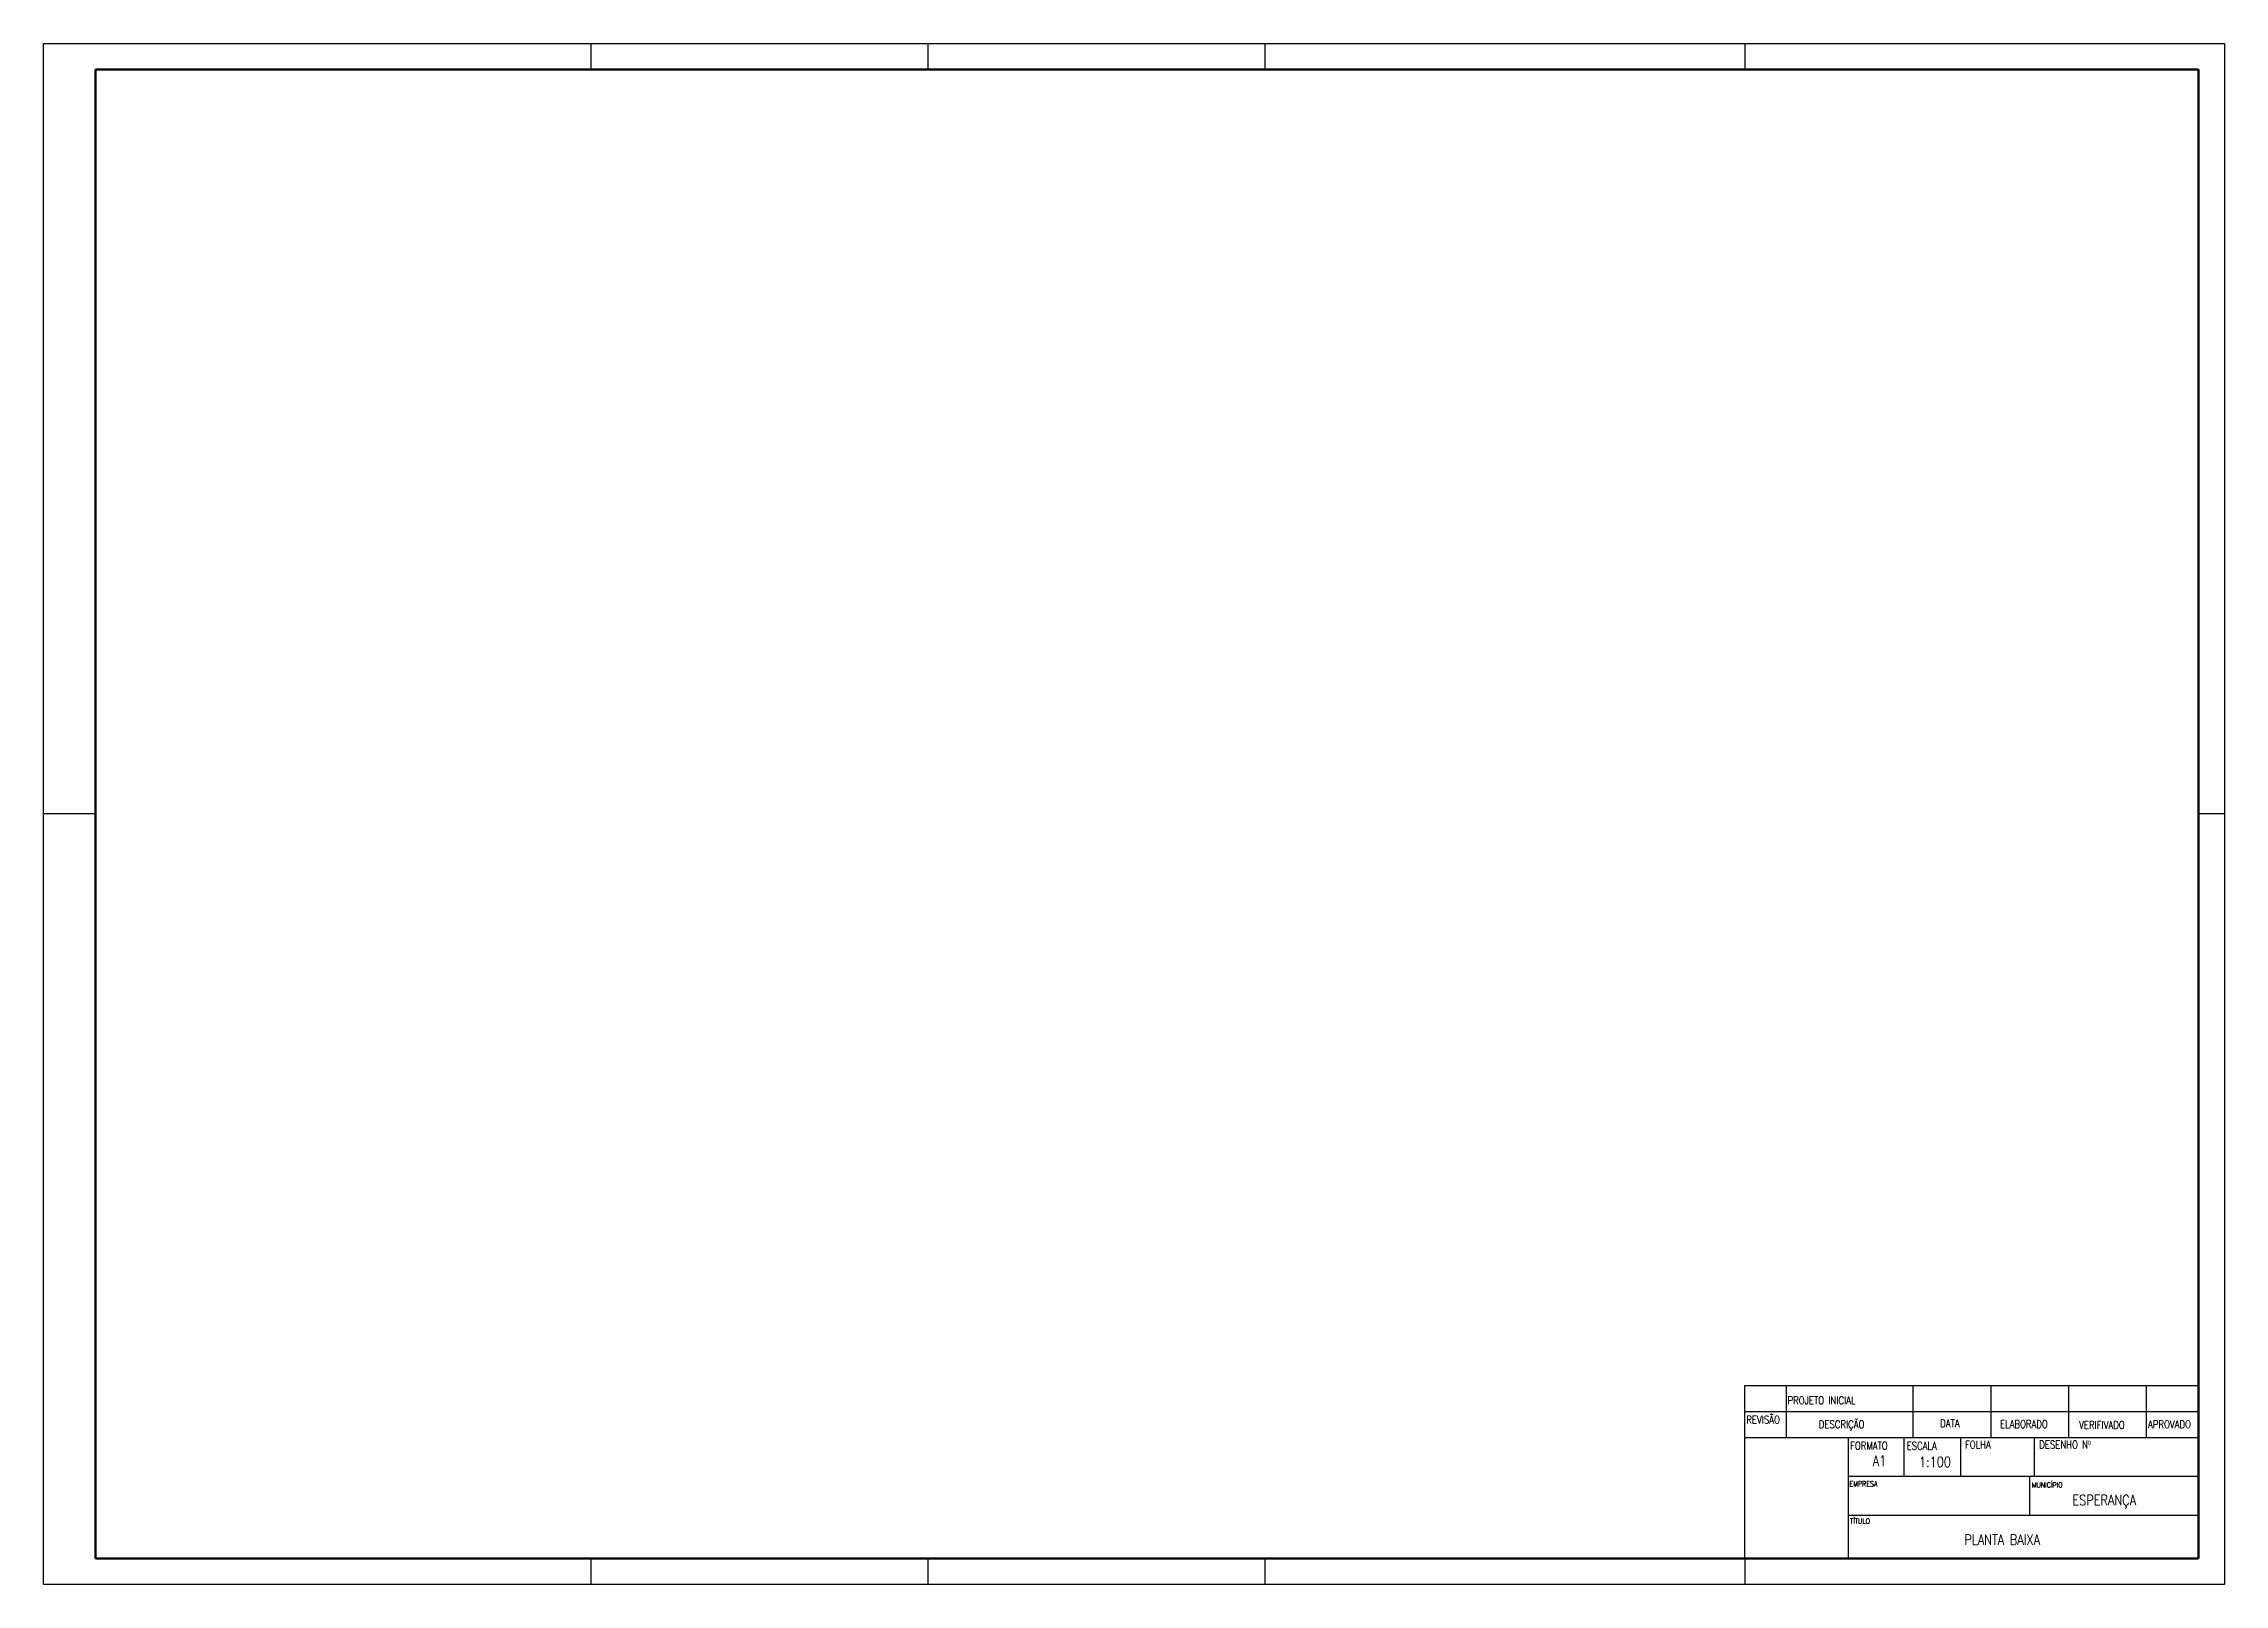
# Model space of a CAD drawing. Header units: millimetres. Extents: x 2492 to 3333, y 1473 to 2067.
import ezdxf

# ---------------------------------------------------------------- set-up
doc = ezdxf.new("R2010")
doc.units = ezdxf.units.MM
doc.styles.get("Standard").update_dxf_attribs({"font": 'romanc.shx', "width": 0.8, "height": 2.5})

msp = doc.modelspace()

# ---------------------------------------------------------------- linework, layer by layer
for p, q in [((2492.39, 2067.18), (3333.39, 2067.18)), ((2492.39, 1473.18), (2492.39, 2067.18)), ((2703.39, 2067.18), (2703.39, 2057.18)), ((2833.39, 2067.18), (2833.39, 2057.18)), ((2963.39, 2067.18), (2963.39, 2057.18)), ((3148.39, 2067.18), (3148.39, 2057.18)), ((3333.39, 2067.18), (3333.39, 1473.18)), ((2512.39, 1770.18), (2492.39, 1770.18)), ((3333.39, 1770.18), (3323.39, 1770.18)), ((3148.39, 1483.18), (3148.39, 1549.85)), ((3148.39, 1549.85), (3323.39, 1549.85)), ((3164.54, 1529.93), (3164.54, 1549.93)), ((3213.39, 1529.85), (3213.39, 1549.85)), ((3243.39, 1529.85), (3243.39, 1549.85)), ((3273.39, 1529.85), (3273.39, 1549.85)), ((3303.39, 1529.85), (3303.39, 1549.85)), ((3148.39, 1539.85), (3323.39, 1539.85)), ((3148.39, 1529.85), (3323.39, 1529.85)), ((3188.39, 1483.18), (3188.39, 1529.85)), ((3209.96, 1514.85), (3209.96, 1529.85)), ((3231.7, 1514.85), (3231.7, 1529.85)), ((3260.18, 1514.85), (3260.18, 1529.85)), ((3188.39, 1514.85), (3323.39, 1514.85)), ((3258.39, 1499.85), (3258.39, 1514.85)), ((3188.39, 1499.85), (3323.39, 1499.85)), ((2703.39, 1483.18), (2703.39, 1473.18)), ((2833.39, 1483.18), (2833.39, 1473.18)), ((2963.39, 1483.18), (2963.39, 1473.18)), ((3148.39, 1483.18), (3148.39, 1473.18)), ((3333.39, 1473.18), (2492.39, 1473.18))]:
    msp.add_line(p, q)
at = {"lineweight": 100}
for p, q in [((2512.39, 2057.18), (3323.39, 2057.18)), ((2512.39, 1483.18), (2512.39, 2057.18)), ((3323.39, 2057.18), (3323.39, 1483.18)), ((3323.39, 1483.18), (2512.39, 1483.18))]:
    msp.add_line(p, q, dxfattribs=at)

# ---------------------------------------------------------------- texts
at = {"attachment_point": 1}
for s, width, gutter_width, insert, char_height in [('PROJETO INICIAL', 48.5359, 12.5, (3164.93, 1545.6), 3), ('REVISÃO', 12.4182, 12.5, (3149.02, 1538.15), 3), ('DESCRIÇÃO', 34.4018, 12.5, (3176.99, 1536.34), 3), ('DATA', 23.6013, 12.5, (3223.77, 1536.76), 3), ('ELABORADO', 24.9397, 12.5, (3246.86, 1536.46), 3), ('VERIFIVADO', 26.1194, 12.5, (3277.36, 1536.11), 3), ('APROVADO', 18.8803, 12.5, (3303.95, 1536.41), 3), ('FORMATO', 15, 12.5, (3189.05, 1528.13), 3), ('A1', 9.007, 5, (3197.77, 1522.81), 4), ('ESCALA', 11.1262, 5, (3210.87, 1528.09), 3), ('1:100', 9.2719, 12.5, (3215.58, 1522.39), 4), ('FOLHA', 11.6006, 12.5, (3233.34, 1528.56), 3), ('DESENHO Nº', 40.4021, 12.5, (3261.99, 1528.58), 3), ('EMPRESA', 36.1352, 12.5, (3188.8, 1512.94), 2), ('MUNICÍPIO', 42.8911, 12.5, (3259.1, 1512.5), 2), ('ESPERANÇA', 39.0475, 12.5, (3274.78, 1507.65), 4), ('TÍTULO', 41.9044, 12.5, (3189.03, 1498.6), 2), ('PLANTA BAIXA', 86.3686, 12.5, (3233.09, 1492.39), 4)]:
    msp.add_mtext_dynamic_manual_height_columns(s, width=width, gutter_width=gutter_width, heights=[0], dxfattribs=dict(at, insert=insert, char_height=char_height))

doc.saveas('drawing.dxf')
